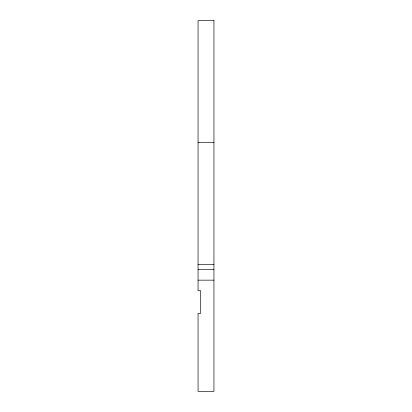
<?xml version="1.0" encoding="UTF-8"?>
<svg xmlns="http://www.w3.org/2000/svg" width="412" height="412" viewBox="0 0 412 412"><rect width="100%" height="100%" fill="white"/><g stroke="black" fill="none" stroke-linecap="round" stroke-linejoin="round"><path stroke-width="0.62" d="M198.054 142.434L213.946 142.434M198.054 264.308L213.946 264.308M198.054 269.566L213.946 269.566M198.054 280.16L213.946 280.16M213.946 20.6L198.054 20.6L198.054 290.754L200.706 290.754L200.706 313.321L198.054 313.321L198.054 391.4L213.946 391.4L213.946 20.6"/></g></svg>
